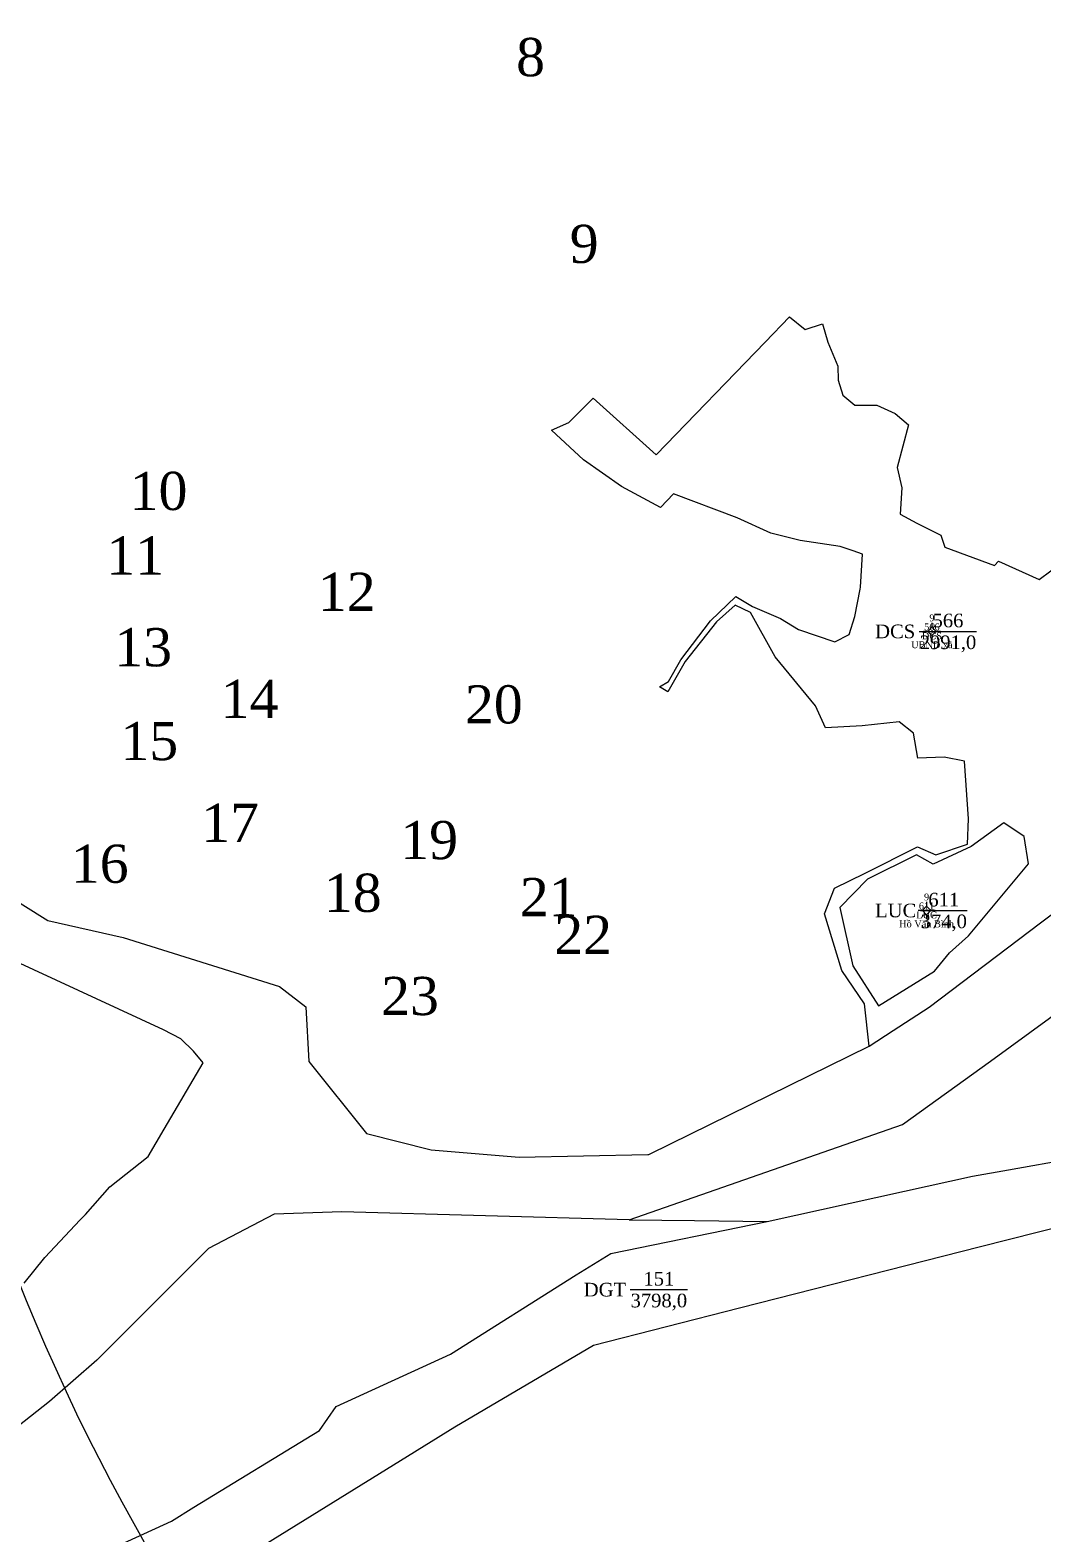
# Model space of a CAD drawing. Header units: metres. Extents: x 546523 to 548566, y 1840677 to 1842758.
# Drawn here: x 546712.5 to 546861, y 1842310.9 to 1842531.6 of the extents above; entities that cross this region are included whole.
import ezdxf
from ezdxf.enums import TextEntityAlignment as Align

# ---------------------------------------------------------------- set-up
doc = ezdxf.new("R2010")
doc.units = ezdxf.units.M
doc.header["$MEASUREMENT"] = 0
for name, color, linetype, lineweight in [('Level 10', 7, 'Continuous', 0), ('Level 11', 7, 'Continuous', 0), ('Level 13', 7, 'Continuous', 0), ('Level 15', 7, 'Continuous', 0), ('Level 2', 7, 'Continuous', 0), ('Level 20', 7, 'Continuous', 0), ('Level 4', 7, 'Continuous', 0)]:
    doc.layers.add(name, color=color, linetype=linetype, lineweight=lineweight)
doc.styles.add('Style-Times New Roman', font='times.ttf')

# ---------------------------------------------------------------- blocks, each defined once
blk = doc.blocks.new('CENTRD')
at = {"layer": 'Level 11', "linetype": 'Continuous', "lineweight": 0}
h = blk.add_hatch(color=1, dxfattribs=at)
edge = h.paths.add_edge_path()
edge.add_arc((0, 0), 1.5, 0, 360)
at = {"layer": 'Level 11', "color": 1, "linetype": 'Continuous', "lineweight": 0}
for p, q in [((-6.2, 0), (-12.5, 0)), ((0, 6.2), (-6.2, 0)), ((-6.2, 0), (0, -6.2)), ((0, 12.5), (0, 6.2)), ((6.2, 0), (0, 6.2)), ((0, -6.2), (6.2, 0)), ((12.5, 0), (6.2, 0)), ((0, -6.2), (0, -12.5))]:
    blk.add_line(p, q, dxfattribs=at)
blk = doc.blocks.new('N_THUA_1')
at = {"layer": 'Level 13', "color": 7, "linetype": 'Continuous', "lineweight": 0}
blk.add_line((-1.9, 0), (6.51, 0), dxfattribs=at)
at = {"layer": 'Level 13', "color": 5, "linetype": 'Continuous', "lineweight": 0, "style": 'Style-Times New Roman'}
blk.add_text('151', height=2, dxfattribs=at).set_placement((2.31, 1.6), align=Align.MIDDLE_CENTER)
at = {"layer": 'Level 2', "color": 3, "linetype": 'Continuous', "lineweight": 0, "style": 'Style-Times New Roman'}
blk.add_text('DGT', height=2, dxfattribs=at).set_placement((-2.5, 0), align=Align.MIDDLE_RIGHT)
at = {"layer": 'Level 4', "color": 1, "linetype": 'Continuous', "lineweight": 0, "style": 'Style-Times New Roman'}
blk.add_text('3798,0', height=2, dxfattribs=at).set_placement((2.31, -1.6), align=Align.MIDDLE_CENTER)
blk = doc.blocks.new('N_THUA_2')
at = {"layer": 'Level 13', "color": 7, "linetype": 'Continuous', "lineweight": 0}
blk.add_line((-1.85, 0), (6.56, 0), dxfattribs=at)
at = {"layer": 'Level 13', "color": 5, "linetype": 'Continuous', "lineweight": 0, "style": 'Style-Times New Roman'}
blk.add_text('566', height=2, dxfattribs=at).set_placement((2.36, 1.6), align=Align.MIDDLE_CENTER)
at = {"layer": 'Level 2', "color": 3, "linetype": 'Continuous', "lineweight": 0, "style": 'Style-Times New Roman'}
blk.add_text('DCS', height=2, dxfattribs=at).set_placement((-2.45, 0), align=Align.MIDDLE_RIGHT)
at = {"layer": 'Level 4', "color": 1, "linetype": 'Continuous', "lineweight": 0, "style": 'Style-Times New Roman'}
blk.add_text('2991,0', height=2, dxfattribs=at).set_placement((2.36, -1.6), align=Align.MIDDLE_CENTER)
blk = doc.blocks.new('N_THUA_5')
at = {"layer": 'Level 13', "color": 7, "linetype": 'Continuous', "lineweight": 0}
blk.add_line((-0.91, 0), (5.94, 0), dxfattribs=at)
at = {"layer": 'Level 13', "color": 5, "linetype": 'Continuous', "lineweight": 0, "style": 'Style-Times New Roman'}
blk.add_text('611', height=2, dxfattribs=at).set_placement((2.52, 1.6), align=Align.MIDDLE_CENTER)
at = {"layer": 'Level 2', "color": 3, "linetype": 'Continuous', "lineweight": 0, "style": 'Style-Times New Roman'}
blk.add_text('LUC', height=2, dxfattribs=at).set_placement((-1.51, 0), align=Align.MIDDLE_RIGHT)
at = {"layer": 'Level 4', "color": 1, "linetype": 'Continuous', "lineweight": 0, "style": 'Style-Times New Roman'}
blk.add_text('374,0', height=2, dxfattribs=at).set_placement((2.52, -1.6), align=Align.MIDDLE_CENTER)

msp = doc.modelspace()

# ---------------------------------------------------------------- linework, layer by layer
at = {"layer": 'Level 10', "color": 5, "linetype": 'Continuous', "lineweight": 0, "flags": 128}
for points in [[(546835.66, 1842382.36), (546834.99, 1842388.56), (546831.65, 1842393.45), (546829.11, 1842401.77), (546830.55, 1842405.53), (546835.07, 1842407.76), (546842.76, 1842411.6), (546845.45, 1842410.45), (546850.08, 1842412), (546850.25, 1842415.75), (546849.67, 1842424.18), (546846.65, 1842424.78), (546842.8, 1842424.66), (546842.16, 1842428.3), (546840.07, 1842429.99), (546834.61, 1842429.4), (546829.26, 1842429.09), (546827.8, 1842432.34), (546821.85, 1842439.51), (546818.24, 1842446.04), (546815.99, 1842447.11), (546813.25, 1842444.66), (546808.65, 1842438.84), (546806.13, 1842434.38), (546804.88, 1842435.12), (546806.2, 1842435.92), (546808, 1842439.08), (546812.38, 1842444.81), (546816.09, 1842448.39), (546818.54, 1842446.9), (546822.66, 1842445.17), (546825.27, 1842443.52), (546830.64, 1842441.71), (546832.74, 1842442.79), (546833.58, 1842445.46), (546834.35, 1842449.48), (546834.4, 1842449.75), (546834.68, 1842454.61), (546833.29, 1842455.08), (546831.39, 1842455.72), (546825.51, 1842456.62), (546821.23, 1842457.67), (546816.28, 1842459.94), (546806.92, 1842463.48), (546805.05, 1842461.45), (546799.32, 1842464.56), (546793.71, 1842468.47), (546789.05, 1842472.79), (546791.6, 1842473.93), (546795.16, 1842477.5), (546804.41, 1842469.18), (546820.4, 1842485.72), (546823.99, 1842489.44), (546826.26, 1842487.58), (546828.82, 1842488.42), (546829.6, 1842485.75), (546831.08, 1842482.21), (546831.12, 1842480.17), (546831.79, 1842477.95), (546833.58, 1842476.48), (546836.8, 1842476.48), (546839.49, 1842475.24), (546841.44, 1842473.61), (546839.76, 1842467.34), (546840.48, 1842464.35), (546840.22, 1842460.48), (546842.66, 1842459.16), (546846.18, 1842457.38), (546846.78, 1842455.62), (546854.05, 1842452.95), (546854.63, 1842453.56), (546860.62, 1842450.9), (546864.02, 1842453.41)], [(546835.66, 1842382.36), (546839.16, 1842384.64), (546844.45, 1842388.09), (546860.83, 1842400.45), (546864.72, 1842403.39), (546867.6, 1842405.8), (546870.9, 1842408.56), (546883.17, 1842418.83)], [(546859.04, 1842409.13), (546858.4, 1842413.15), (546855.44, 1842415.16), (546850.63, 1842411.66), (546845.04, 1842409.05), (546842.62, 1842410.45), (546835.42, 1842406.89), (546831.37, 1842402.69), (546833.28, 1842394.16), (546837.03, 1842388.29), (546845.27, 1842393.34), (546847.47, 1842396.06), (546850.25, 1842398.57), (546859.04, 1842409.13)], [(546704.46, 1842407.48), (546715.11, 1842400.78), (546726.16, 1842398.32), (546749.09, 1842391.09), (546752.97, 1842388.1), (546753.42, 1842380.07), (546761.87, 1842369.5), (546771.37, 1842367.1), (546784.28, 1842366.03), (546803.16, 1842366.45), (546803.34, 1842366.45), (546803.54, 1842366.55), (546835.66, 1842382.36)], [(546800.43, 1842356.82), (546840.54, 1842370.86), (546853.45, 1842380.13), (546865.01, 1842388.56), (546866.7, 1842389.79), (546877.99, 1842397.21), (546885.12, 1842400.28), (546918.53, 1842386.15), (546945.27, 1842374.09)], [(546711.64, 1842347.55), (546714.65, 1842351.31), (546719.87, 1842356.82), (546720.64, 1842357.64), (546724.2, 1842361.68), (546729.85, 1842366.15), (546732.2, 1842370.16), (546737.91, 1842379.92), (546736.49, 1842381.59), (546734.64, 1842383.44), (546732.06, 1842384.73), (546709.76, 1842395.05)], [(546820.7, 1842356.6), (546840.84, 1842361.05), (546850.84, 1842363.26), (546856.12, 1842364.19), (546865.44, 1842365.84), (546879.31, 1842368.29), (546885.68, 1842369.42), (546887.88, 1842369.81), (546899.97, 1842364.1), (546907.24, 1842360.66), (546922.65, 1842349.67), (546932.35, 1842336.61), (546942.37, 1842323.11), (546949.03, 1842313.9), (546971.43, 1842282.9), (546980.06, 1842271.91)], [(546800.43, 1842356.82), (546758.28, 1842358.04), (546748.34, 1842357.66), (546738.68, 1842352.61), (546722.3, 1842336.24), (546715.33, 1842330.15), (546706, 1842322.82)], [(546717.55, 1842305.38), (546733.24, 1842312.6), (546736.55, 1842314.63), (546754.97, 1842325.89), (546757.42, 1842329.42), (546774.22, 1842337.13), (546792.65, 1842348.78), (546797.76, 1842351.92), (546820.7, 1842356.6)], [(546959.43, 1842281.98), (546914.74, 1842342.9), (546905.41, 1842351.4), (546896.87, 1842354.84), (546896.5, 1842354.89), (546879.02, 1842357.45), (546868.66, 1842357.11), (546851.98, 1842352.86), (546816.63, 1842343.86), (546795.21, 1842338.4), (546774.82, 1842326.4), (546766.86, 1842321.46), (546726.32, 1842296.32)], [(546800.43, 1842356.82), (546810.04, 1842356.72), (546820.7, 1842356.6)]]:
    msp.add_lwpolyline(points, dxfattribs=at)
at = {"layer": 'Level 15', "color": 1, "linetype": 'Continuous', "lineweight": 0}
msp.add_circle((546989.8, 1842458.36), 300, dxfattribs=at)

# ---------------------------------------------------------------- block references
at = {"layer": 'Level 11', "color": 1, "linetype": 'Continuous', "lineweight": 0, "xscale": 0.1, "yscale": 0.1, "zscale": 0.1}
for p in [(546844.87, 1842443.26), (546844.09, 1842402.27)]:
    msp.add_blockref('CENTRD', p, dxfattribs=at)
at = {"layer": 'Level 2', "color": 3, "linetype": 'Continuous', "lineweight": 0}
for name, p in [('N_THUA_2', (546844.87, 1842443.26)), ('N_THUA_5', (546844.09, 1842402.27)), ('N_THUA_1', (546802.48, 1842346.59))]:
    msp.add_blockref(name, p, dxfattribs=at)

# ---------------------------------------------------------------- texts
at = {"layer": 'Level 15', "color": 1, "linetype": 'Continuous', "lineweight": 0, "char_height": 1, "attachment_point": 5, "line_spacing_factor": 0.790735, "style": 'Style-Times New Roman'}
for s, insert in [('9\\P566\\PDCS\\PUBND xã', (546844.87, 1842443.26)), ('9\\P611\\PLUC\\PHồ Văn Bình', (546844.09, 1842402.27))]:
    msp.add_mtext(s, dxfattribs=dict(at, insert=insert))
at = {"layer": 'Level 20', "color": 5, "linetype": 'Continuous', "lineweight": 0, "style": 'Style-Times New Roman'}
for s, height, p in [('8', 5.61, (546785.96, 1842527.6)), ('9', 5.61, (546793.83, 1842500.18)), ('10', 5.608, (546731.36, 1842463.89)), ('11', 5.608, (546727.93, 1842454.41)), ('12', 5.608, (546758.99, 1842449.08)), ('13', 5.608, (546729.1, 1842440.94)), ('14', 5.608, (546744.72, 1842433.35)), ('20', 5.608, (546780.57, 1842432.54)), ('15', 5.608, (546730, 1842427.16)), ('17', 5.608, (546741.85, 1842415.15)), ('19', 5.608, (546771.08, 1842412.62)), ('16', 5.608, (546722.73, 1842409.14)), ('18', 5.608, (546759.87, 1842404.87)), ('21', 5.608, (546788.63, 1842404.24)), ('22', 5.608, (546793.68, 1842398.7)), ('23', 5.608, (546768.27, 1842389.72))]:
    msp.add_text(s, height=height, dxfattribs=at).set_placement(p, align=Align.MIDDLE_CENTER)

doc.saveas('drawing.dxf')
